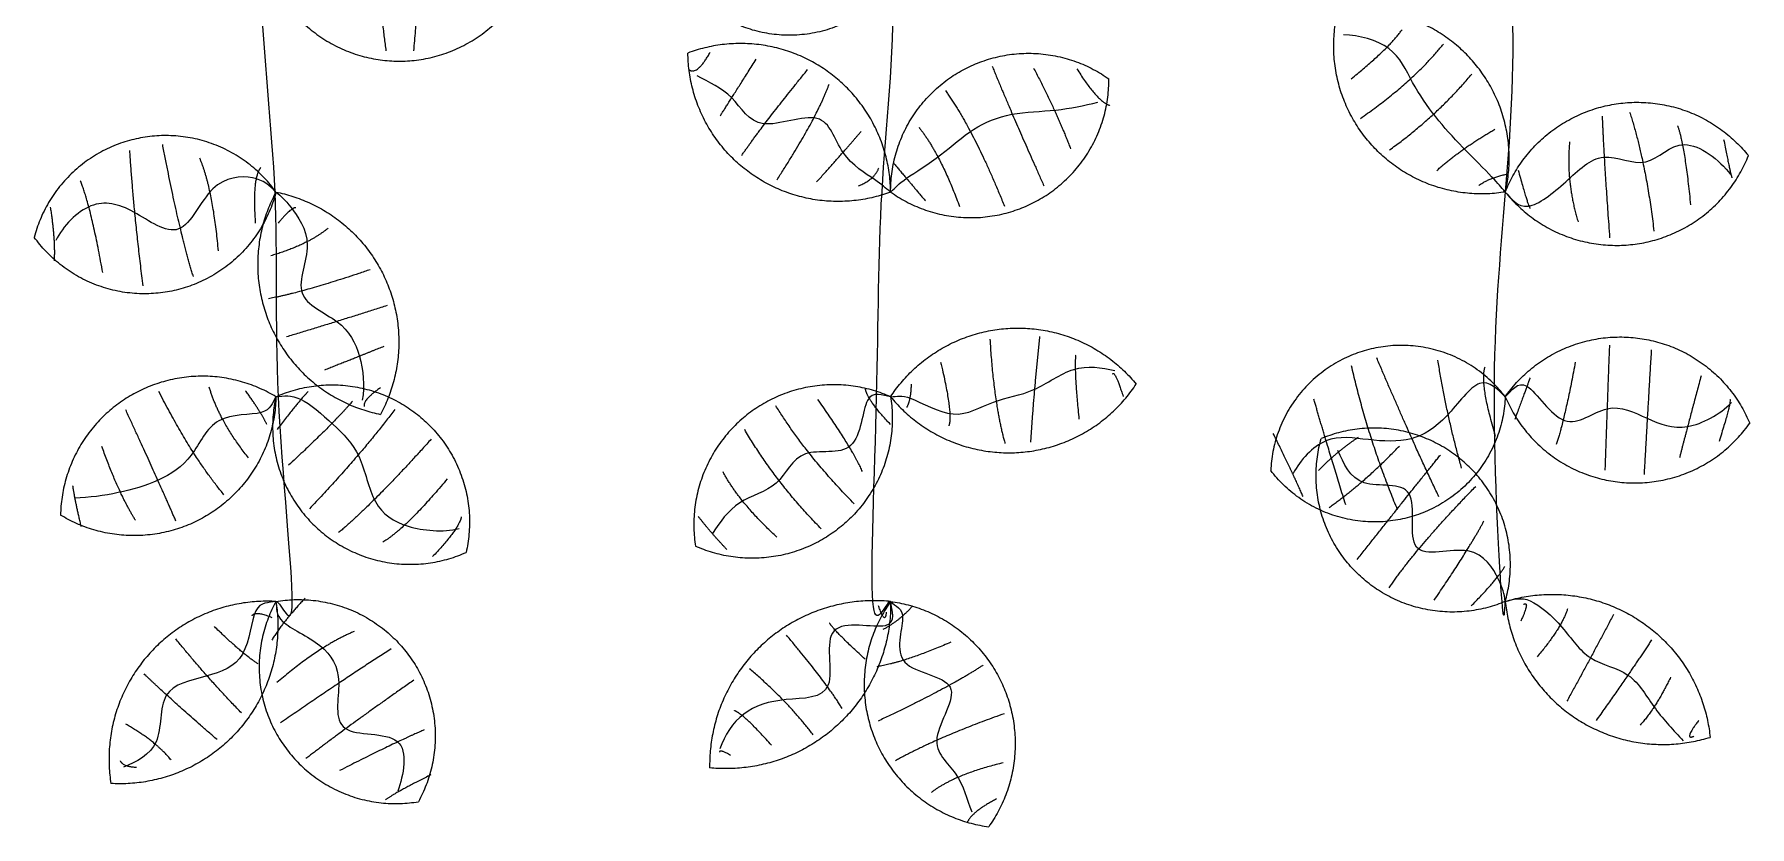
# Model space of a CAD drawing. Header units: millimetres. Extents: x 2.7 to 27.8, y -0.7 to 31.2.
# Drawn here: x 2.71 to 27.83, y -0.73 to 10.89 of the extents above; entities that cross this region are included whole.
import ezdxf

# ---------------------------------------------------------------- set-up
doc = ezdxf.new("R2010")
doc.units = ezdxf.units.MM
doc.layers.add('Default', color=178, linetype='Continuous', true_color=0x000000)

msp = doc.modelspace()

# ---------------------------------------------------------------- linework, layer by layer
at = {"layer": 'Default'}
for points, degree in [([(6.252, 2.574), (6.331, 2.569), (6.643, 1.648), (6.193, 5.822), (6.325, 8.508), (5.937, 11.592), (6.137, 14.569), (5.931, 17.576), (6.097, 20.573), (6.24, 23.576), (5.858, 26.569), (6.11, 28.585), (6.288, 29.574)], 3), ([(15.252, 2.574), (15.165, 2.568), (14.893, 1.649), (15.082, 5.822), (15.061, 8.508), (15.428, 11.592), (14.97, 14.569), (15.279, 17.576), (15.493, 20.574), (15.189, 23.575), (15.035, 26.57), (15.235, 28.582), (15.392, 29.574)], 3), ([(24.252, 2.574), (24.236, 2.574), (24.246, 1.646), (24.011, 5.823), (24.26, 8.508), (24.483, 11.592), (23.838, 14.569), (24.561, 17.575), (24.546, 20.574), (24.435, 23.575), (23.847, 26.573), (23.899, 28.577), (23.971, 29.574)], 3), ([(7.659, 12.485), (7.751, 11.487), (7.862, 10.643)], 2), ([(8.46, 12.48), (8.352, 11.695), (8.266, 10.641)], 2), ([(24.252, 8.574), (24.186, 8.65), (24.121, 8.736), (23.611, 9.242), (23.227, 9.659), (22.878, 10.174), (22.636, 10.733), (22.112, 10.874), (21.881, 10.875)], 3), ([(21.997, 10.235), (22.545, 10.675), (22.74, 10.953)], 2), ([(12.302, 10.366), (12.417, 10.276), (12.609, 10.621)], 2), ([(22.13, 9.653), (22.896, 10.182), (23.346, 10.743)], 2), ([(12.757, 9.69), (12.925, 9.956), (13.285, 10.521)], 2), ([(13.071, 9.11), (13.391, 9.574), (14.037, 10.369)], 2), ([(16.74, 10.416), (17.027, 9.713), (17.496, 8.667)], 2), ([(17.345, 10.391), (17.67, 9.776), (17.887, 9.208)], 2), ([(17.977, 10.381), (18.287, 9.89), (18.462, 9.844)], 2), ([(22.559, 9.193), (23.233, 9.675), (23.76, 10.299)], 2), ([(15.252, 8.574), (15.171, 8.634), (15.099, 8.718), (14.48, 9.084), (14.323, 9.859), (13.263, 9.391), (12.971, 10.021), (12.593, 10.18), (12.417, 10.276)], 3), ([(13.589, 8.755), (14.172, 9.652), (14.351, 10.153)], 2), ([(16.054, 10.06), (16.466, 9.491), (16.918, 8.368)], 2), ([(15.252, 8.574), (15.327, 8.644), (15.402, 8.735), (16.014, 9.113), (16.444, 9.52), (17.008, 9.751), (17.682, 9.754), (18.083, 9.843), (18.287, 9.89)], 3), ([(25.671, 9.685), (25.692, 9.085), (25.78, 7.905)], 2), ([(26.073, 9.745), (26.309, 9.016), (26.428, 8.002)], 2), ([(26.773, 9.546), (26.878, 9.269), (26.964, 8.385)], 2), ([(14.168, 8.721), (14.557, 9.152), (14.823, 9.465)], 2), ([(15.668, 9.522), (15.984, 9.118), (16.26, 8.364)], 2), ([(23.251, 8.891), (23.632, 9.227), (24.1, 9.493)], 2), ([(25.193, 9.31), (25.139, 8.725), (25.318, 8.139)], 2), ([(27.449, 9.344), (27.55, 8.83), (27.571, 8.78)], 2), ([(4.307, 7.199), (4.17, 8.28), (4.112, 9.182)], 2), ([(5.042, 7.338), (4.827, 8.032), (4.593, 9.272)], 2), ([(5.41, 7.712), (5.327, 8.62), (5.137, 9.069)], 2), ([(24.252, 8.574), (24.34, 8.477), (24.527, 8.214), (25.161, 8.725), (25.661, 9.235), (26.346, 8.844), (26.809, 9.486), (27.392, 9.046), (27.55, 8.83)], 3), ([(6.252, 8.574), (6.158, 8.67), (5.981, 8.829), (5.274, 8.781), (4.885, 7.765), (4.148, 8.354), (3.545, 8.498), (3.134, 8.079), (3.027, 7.863)], 3), ([(5.954, 8.119), (5.907, 8.781), (6.031, 8.932)], 2), ([(14.782, 8.664), (15.014, 8.758), (15.079, 8.926)], 2), ([(15.299, 8.993), (15.485, 8.775), (15.762, 8.444)], 2), ([(23.865, 8.672), (24.052, 8.799), (24.3, 8.839)], 2), ([(24.44, 8.894), (24.586, 8.365), (24.615, 8.337)], 2), ([(3.715, 7.393), (3.543, 8.369), (3.387, 8.74)], 2), ([(6.252, 8.574), (6.334, 8.508), (6.423, 8.423), (6.853, 7.836), (6.43, 7.009), (7.234, 6.71), (7.51, 6.195), (7.552, 5.734), (7.516, 5.522)], 3), ([(3.008, 7.566), (3.027, 7.863), (2.952, 8.353)], 2), ([(6.542, 8.344), (6.472, 8.347), (6.284, 8.119)], 2), ([(7.015, 8.043), (6.711, 7.796), (6.177, 7.64)], 2), ([(7.631, 7.436), (6.635, 7.097), (6.141, 7.011)], 2), ([(7.878, 6.91), (7.146, 6.674), (6.405, 6.451)], 2), ([(7.829, 6.31), (7.475, 6.166), (6.964, 5.965)], 2), ([(16.706, 6.419), (16.758, 5.496), (16.926, 4.89)], 2), ([(17.434, 6.457), (17.349, 5.679), (17.3, 4.909)], 2), ([(25.777, 6.329), (25.741, 5.399), (25.711, 4.496)], 2), ([(15.252, 5.574), (15.352, 5.575), (15.455, 5.644), (16.198, 5.185), (16.748, 5.544), (17.355, 5.616), (17.926, 6.065), (18.341, 6.005), (18.536, 5.957)], 3), ([(15.984, 6.082), (16.166, 5.322), (16.105, 5.148)], 2), ([(17.962, 6.183), (17.935, 5.975), (18.01, 5.246)], 2), ([(23.28, 4.107), (22.873, 4.959), (22.37, 6.142)], 2), ([(23.612, 4.527), (23.396, 5.295), (23.265, 6.109)], 2), ([(25.277, 6.081), (25.119, 5.227), (24.997, 4.875)], 2), ([(26.39, 6.263), (26.33, 5.258), (26.284, 4.434)], 2), ([(18.503, 5.911), (18.536, 5.957), (18.656, 5.58)], 2), ([(24.252, 5.574), (24.149, 5.671), (23.896, 5.964), (23.395, 5.227), (22.899, 4.899), (22.245, 4.932), (21.608, 5.044), (21.251, 4.649), (21.146, 4.449)], 3), ([(22.675, 3.917), (22.248, 4.945), (22.001, 6.026)], 2), ([(24.111, 4.998), (23.876, 5.768), (23.956, 6.012)], 2), ([(24.252, 5.574), (24.342, 5.649), (24.512, 5.981), (25.113, 4.958), (25.75, 5.548), (26.336, 5.241), (26.885, 5.035), (27.392, 5.314), (27.562, 5.488)], 3), ([(24.614, 5.851), (24.57, 5.728), (24.391, 5.243)], 2), ([(27.12, 5.882), (26.92, 5.139), (26.803, 4.68)], 2), ([(6.252, 5.574), (6.195, 5.485), (6.173, 5.28), (5.32, 5.35), (5.051, 4.659), (4.539, 4.324), (3.955, 4.156), (3.518, 4.095), (3.303, 4.087)], 3), ([(5.49, 4.138), (5.01, 4.718), (4.539, 5.649)], 2), ([(5.849, 4.678), (5.418, 5.223), (5.276, 5.712)], 2), ([(6.118, 5.168), (6.036, 5.343), (5.807, 5.662)], 2), ([(6.252, 5.574), (6.371, 5.585), (6.571, 5.627), (7.107, 5.162), (7.513, 4.759), (7.653, 3.959), (8.124, 3.636), (8.692, 3.585), (8.935, 3.642)], 3), ([(6.724, 5.651), (6.61, 5.539), (6.269, 5.096)], 2), ([(7.782, 5.705), (7.516, 5.522), (7.546, 5.432)], 2), ([(15.252, 5.574), (15.138, 5.584), (14.846, 5.75), (14.815, 4.627), (13.892, 4.893), (13.64, 4.22), (12.998, 4.083), (12.746, 3.732), (12.638, 3.559)], 3), ([(14.84, 4.479), (14.666, 4.859), (14.185, 5.536)], 2), ([(15.248, 5.169), (14.914, 5.521), (14.881, 5.692)], 2), ([(15.551, 5.759), (15.553, 5.551), (15.488, 5.417)], 2), ([(21.915, 3.992), (21.625, 4.926), (21.45, 5.537)], 2), ([(27.542, 5.534), (27.562, 5.488), (27.382, 4.919)], 2), ([(4.787, 3.752), (4.527, 4.352), (4.052, 5.382)], 2), ([(7.372, 5.508), (7.085, 5.172), (6.437, 4.571)], 2), ([(7.993, 5.388), (7.469, 4.693), (6.741, 3.933)], 2), ([(14.717, 4.006), (14.004, 4.737), (13.571, 5.443)], 2), ([(14.237, 3.637), (13.575, 4.31), (13.115, 5.093)], 2), ([(21.291, 4.11), (21.146, 4.449), (20.854, 5.035)], 2), ([(4.193, 3.767), (3.943, 4.169), (3.702, 4.847)], 2), ([(8.524, 4.953), (7.708, 4.039), (7.169, 3.583)], 2), ([(21.516, 4.492), (21.802, 4.786), (22.102, 4.981)], 2), ([(21.673, 3.952), (22.185, 4.313), (22.701, 4.851)], 2), ([(24.252, 2.574), (24.236, 2.69), (24.197, 2.833), (23.832, 3.493), (22.705, 3.08), (23.074, 4.418), (22.058, 4.159), (21.886, 4.601), (21.802, 4.786)], 3), ([(22.083, 3.189), (22.844, 4.152), (23.301, 4.72)], 2), ([(3.4, 3.674), (3.303, 4.087), (3.278, 4.271)], 2), ([(8.76, 4.372), (8.188, 3.677), (7.816, 3.441)], 2), ([(13.587, 3.517), (13.042, 4.018), (12.798, 4.472)], 2), ([(22.551, 2.774), (22.955, 3.372), (23.82, 4.261)], 2), ([(8.967, 3.815), (8.935, 3.642), (8.546, 3.231)], 2), ([(12.856, 3.334), (12.638, 3.559), (12.438, 3.818)], 2), ([(23.209, 2.592), (23.705, 3.314), (23.94, 3.754)], 2), ([(23.754, 2.511), (24.146, 2.907), (24.243, 3.086)], 2), ([(6.252, 2.574), (6.146, 2.55), (5.906, 2.6), (5.853, 1.689), (5.251, 1.465), (4.5, 1.322), (4.623, 0.417), (4.204, 0.224), (4.017, 0.146)], 3), ([(6.678, 2.622), (6.353, 2.278), (6.192, 2.009)], 2), ([(6.252, 2.574), (6.267, 2.471), (6.213, 2.288), (6.975, 1.954), (7.259, 1.46), (7.009, 0.525), (8.282, 0.737), (8.113, 0.026), (8.037, -0.205)], 3), ([(15.252, 2.574), (15.255, 2.452), (15.431, 2.06), (14.141, 2.419), (14.553, 1.128), (13.68, 1.175), (13.055, 0.987), (12.822, 0.61), (12.753, 0.416)], 3), ([(15.252, 2.574), (15.323, 2.501), (15.539, 2.471), (15.192, 1.54), (16.459, 1.471), (15.712, 0.483), (16.276, 0.076), (16.368, -0.321), (16.439, -0.508)], 3), ([(24.252, 2.574), (24.37, 2.604), (24.581, 2.681), (25.114, 2.206), (25.449, 1.676), (26.11, 1.574), (26.431, 0.976), (26.719, 0.687), (26.856, 0.531)], 3), ([(24.521, 2.534), (24.617, 2.582), (24.478, 2.285)], 2), ([(6.197, 2.335), (5.957, 2.436), (5.899, 2.364)], 2), ([(15.187, 2.418), (15.172, 2.218), (15.076, 2.509)], 2), ([(15.572, 2.511), (15.427, 2.324), (15.139, 2.161)], 2), ([(25.164, 2.467), (25.081, 2.197), (24.72, 1.764)], 2), ([(25.836, 2.382), (25.503, 1.747), (25.155, 1.115)], 2), ([(5.745, 0.942), (5.226, 1.479), (4.784, 2.027)], 2), ([(5.99, 1.659), (5.761, 1.804), (5.351, 2.206)], 2), ([(7.395, 2.133), (6.895, 1.927), (6.267, 1.387)], 2), ([(14.54, 1.007), (14.339, 1.351), (13.726, 2.082)], 2), ([(14.879, 1.728), (14.424, 2.144), (14.359, 2.257)], 2), ([(26.394, 2.011), (26.053, 1.491), (25.583, 0.831)], 2), ([(7.941, 1.881), (7.17, 1.386), (6.32, 0.794)], 2), ([(16.132, 1.976), (15.461, 1.684), (15.048, 1.618)], 2), ([(5.39, 0.55), (4.646, 1.195), (4.32, 1.514)], 2), ([(14.118, 0.619), (13.722, 1.136), (13.187, 1.586)], 2), ([(16.605, 1.64), (16.124, 1.318), (15.068, 0.821)], 2), ([(8.269, 1.421), (7.263, 0.716), (6.691, 0.272)], 2), ([(26.673, 1.465), (26.45, 1.003), (26.227, 0.763)], 2), ([(4.716, 0.252), (4.498, 0.52), (4.056, 0.776)], 2), ([(13.508, 0.466), (13.101, 0.924), (12.965, 0.974)], 2), ([(16.915, 0.929), (15.931, 0.58), (15.321, 0.24)], 2), ([(27.085, 0.832), (26.856, 0.531), (27.015, 0.6)], 2), ([(8.42, 0.691), (8.027, 0.524), (7.184, 0.096)], 2), ([(12.906, 0.319), (12.753, 0.416), (12.745, 0.364)], 2), ([(4.212, 0.142), (4.017, 0.146), (3.974, 0.239)], 2), ([(8.519, 0.033), (8.037, -0.205), (7.856, -0.332)], 2), ([(16.901, 0.209), (16.205, 0.045), (15.85, -0.223)], 2), ([(16.803, -0.319), (16.439, -0.508), (16.371, -0.67)], 2)]:
    msp.add_open_spline(points, degree=degree, dxfattribs=at)
for points, weights, knots in [([(15.252, 11.574), (14.401, 10.533), (13.133, 10.98), (11.865, 11.427), (11.856, 12.771)], [1, 0.818156445929, 1, 0.818156445929, 1], [0, 0, 0, 7.813156, 7.813156, 15.626312, 15.626312, 15.626312]), ([(6.252, 11.574), (6.826, 10.5), (8.045, 10.492), (9.263, 10.484), (9.852, 11.551)], [1, 0.85958553545, 1, 0.85958553545, 1], [0, 0, 0, 7.326338, 7.326338, 14.652676, 14.652676, 14.652676]), ([(24.252, 8.574), (23.11, 8.39), (22.321, 9.236), (21.533, 10.082), (21.797, 11.208)], [1, 0.88214610028, 1, 0.88214610028, 1], [0, 0, 0, 7.08206, 7.08206, 14.16412, 14.16412, 14.16412]), ([(24.252, 8.574), (24.516, 9.7), (23.727, 10.546), (22.939, 11.392), (21.797, 11.208)], [1, 0.88214610028, 1, 0.88214610028, 1], [0, 0, 0, 7.08206, 7.08206, 14.16412, 14.16412, 14.16412]), ([(15.252, 8.574), (15.239, 9.717), (14.297, 10.364), (13.355, 11.011), (12.284, 10.611)], [1, 0.88732438048, 1, 0.88732438048, 1], [0, 0, 0, 7.027897, 7.027897, 14.055794, 14.055794, 14.055794]), ([(15.252, 8.574), (14.181, 8.175), (13.238, 8.822), (12.296, 9.468), (12.284, 10.611)], [1, 0.88732438048, 1, 0.88732438048, 1], [0, 0, 0, 7.027897, 7.027897, 14.055794, 14.055794, 14.055794]), ([(15.252, 8.574), (15.245, 9.811), (16.343, 10.38), (17.441, 10.949), (18.448, 10.231)], [1, 0.853033985843, 1, 0.853033985843, 1], [0, 0, 0, 7.399911, 7.399911, 14.799822, 14.799822, 14.799822]), ([(15.252, 8.574), (16.258, 7.856), (17.356, 8.425), (18.455, 8.994), (18.448, 10.231)], [1, 0.853033985843, 1, 0.853033985843, 1], [0, 0, 0, 7.399911, 7.399911, 14.799822, 14.799822, 14.799822]), ([(24.252, 8.574), (24.693, 9.688), (25.878, 9.866), (27.064, 10.043), (27.812, 9.107)], [1, 0.866559635213, 1, 0.866559635213, 1], [0, 0, 0, 7.249347, 7.249347, 14.498695, 14.498695, 14.498695]), ([(6.252, 8.574), (5.514, 9.6), (4.271, 9.367), (3.029, 9.134), (2.713, 7.91)], [1, 0.843787668866, 1, 0.843787668866, 1], [0, 0, 0, 7.505859, 7.505859, 15.011718, 15.011718, 15.011718]), ([(24.252, 8.574), (25, 7.638), (26.185, 7.815), (27.371, 7.993), (27.812, 9.107)], [1, 0.866559635213, 1, 0.866559635213, 1], [0, 0, 0, 7.249347, 7.249347, 14.498695, 14.498695, 14.498695]), ([(6.252, 8.574), (5.936, 7.35), (4.694, 7.117), (3.452, 6.883), (2.713, 7.91)], [1, 0.843787668866, 1, 0.843787668866, 1], [0, 0, 0, 7.505859, 7.505859, 15.011718, 15.011718, 15.011718]), ([(6.252, 8.574), (5.717, 7.581), (6.197, 6.56), (6.677, 5.538), (7.783, 5.316)], [1, 0.893126250186, 1, 0.893126250186, 1], [0, 0, 0, 6.968023, 6.968023, 13.936047, 13.936047, 13.936047]), ([(6.252, 8.574), (7.358, 8.352), (7.838, 7.331), (8.318, 6.31), (7.783, 5.316)], [1, 0.893126250186, 1, 0.893126250186, 1], [0, 0, 0, 6.968023, 6.968023, 13.936047, 13.936047, 13.936047]), ([(15.252, 5.574), (15.873, 6.519), (17.002, 6.577), (18.132, 6.635), (18.847, 5.759)], [1, 0.892156584007, 1, 0.892156584007, 1], [0, 0, 0, 6.977971, 6.977971, 13.955942, 13.955942, 13.955942]), ([(24.252, 5.574), (23.436, 6.642), (22.155, 6.238), (20.874, 5.834), (20.818, 4.492)], [1, 0.818498491911, 1, 0.818498491911, 1], [0, 0, 0, 7.808918, 7.808918, 15.617836, 15.617836, 15.617836]), ([(24.252, 5.574), (24.948, 6.569), (26.156, 6.438), (27.363, 6.308), (27.831, 5.187)], [1, 0.860851210604, 1, 0.860851210604, 1], [0, 0, 0, 7.312265, 7.312265, 14.62453, 14.62453, 14.62453]), ([(6.252, 5.574), (5.225, 6.196), (4.173, 5.618), (3.122, 5.04), (3.097, 3.84)], [1, 0.865916813575, 1, 0.865916813575, 1], [0, 0, 0, 7.256388, 7.256388, 14.512775, 14.512775, 14.512775]), ([(6.252, 5.574), (6.227, 4.374), (5.175, 3.796), (4.123, 3.217), (3.097, 3.84)], [1, 0.865916813575, 1, 0.865916813575, 1], [0, 0, 0, 7.256388, 7.256388, 14.512775, 14.512775, 14.512775]), ([(6.252, 5.574), (5.979, 4.362), (6.941, 3.574), (7.902, 2.787), (9.037, 3.293)], [1, 0.85102873673, 1, 0.85102873673, 1], [0, 0, 0, 7.422676, 7.422676, 14.845352, 14.845352, 14.845352]), ([(6.252, 5.574), (7.386, 6.08), (8.348, 5.293), (9.309, 4.506), (9.037, 3.293)], [1, 0.85102873673, 1, 0.85102873673, 1], [0, 0, 0, 7.422676, 7.422676, 14.845352, 14.845352, 14.845352]), ([(15.252, 5.574), (14.139, 6.067), (13.173, 5.327), (12.207, 4.586), (12.395, 3.383)], [1, 0.859849820501, 1, 0.859849820501, 1], [0, 0, 0, 7.323396, 7.323396, 14.646792, 14.646792, 14.646792]), ([(15.252, 5.574), (15.44, 4.372), (14.474, 3.631), (13.508, 2.89), (12.395, 3.383)], [1, 0.859849820501, 1, 0.859849820501, 1], [0, 0, 0, 7.323396, 7.323396, 14.646792, 14.646792, 14.646792]), ([(15.252, 5.574), (15.967, 4.698), (17.096, 4.756), (18.225, 4.814), (18.847, 5.759)], [1, 0.892156584007, 1, 0.892156584007, 1], [0, 0, 0, 6.977971, 6.977971, 13.955942, 13.955942, 13.955942]), ([(24.252, 5.574), (24.196, 4.232), (22.915, 3.828), (21.633, 3.424), (20.818, 4.492)], [1, 0.818498491911, 1, 0.818498491911, 1], [0, 0, 0, 7.808918, 7.808918, 15.617836, 15.617836, 15.617836]), ([(24.252, 5.574), (24.719, 4.453), (25.927, 4.323), (27.134, 4.192), (27.831, 5.187)], [1, 0.860851210604, 1, 0.860851210604, 1], [0, 0, 0, 7.312265, 7.312265, 14.62453, 14.62453, 14.62453]), ([(24.252, 2.574), (24.592, 3.782), (23.652, 4.613), (22.713, 5.444), (21.556, 4.96)], [1, 0.847037825991, 1, 0.847037825991, 1], [0, 0, 0, 7.468331, 7.468331, 14.936662, 14.936662, 14.936662]), ([(24.252, 2.574), (23.094, 2.09), (22.155, 2.921), (21.216, 3.753), (21.556, 4.96)], [1, 0.847037825991, 1, 0.847037825991, 1], [0, 0, 0, 7.468331, 7.468331, 14.936662, 14.936662, 14.936662]), ([(6.252, 2.574), (5.148, 2.636), (4.406, 1.817), (3.664, 0.998), (3.835, -0.094)], [1, 0.902369590475, 1, 0.902369590475, 1], [0, 0, 0, 6.874367, 6.874367, 13.748734, 13.748734, 13.748734]), ([(6.252, 2.574), (6.422, 1.482), (5.681, 0.663), (4.939, -0.156), (3.835, -0.094)], [1, 0.902369590475, 1, 0.902369590475, 1], [0, 0, 0, 6.874367, 6.874367, 13.748734, 13.748734, 13.748734]), ([(6.252, 2.574), (5.649, 1.475), (6.375, 0.454), (7.102, -0.568), (8.338, -0.36)], [1, 0.847374182343, 1, 0.847374182343, 1], [0, 0, 0, 7.464465, 7.464465, 14.928931, 14.928931, 14.928931]), ([(6.252, 2.574), (7.488, 2.782), (8.214, 1.761), (8.94, 0.739), (8.338, -0.36)], [1, 0.847374182343, 1, 0.847374182343, 1], [0, 0, 0, 7.464465, 7.464465, 14.928931, 14.928931, 14.928931]), ([(15.252, 2.574), (14.176, 2.681), (13.381, 1.949), (12.585, 1.217), (12.602, 0.136)], [1, 0.912511542423, 1, 0.912511542423, 1], [0, 0, 0, 6.773985, 6.773985, 13.547969, 13.547969, 13.547969]), ([(15.252, 2.574), (15.269, 1.493), (14.473, 0.762), (13.678, 0.03), (12.602, 0.136)], [1, 0.912511542423, 1, 0.912511542423, 1], [0, 0, 0, 6.773985, 6.773985, 13.547969, 13.547969, 13.547969]), ([(15.252, 2.574), (14.565, 1.606), (15.039, 0.518), (15.512, -0.57), (16.688, -0.727)], [1, 0.870924653159, 1, 0.870924653159, 1], [0, 0, 0, 7.201841, 7.201841, 14.403683, 14.403683, 14.403683]), ([(15.252, 2.574), (16.428, 2.417), (16.901, 1.329), (17.375, 0.241), (16.688, -0.727)], [1, 0.870924653159, 1, 0.870924653159, 1], [0, 0, 0, 7.201841, 7.201841, 14.403683, 14.403683, 14.403683]), ([(24.252, 2.574), (25.305, 2.901), (26.224, 2.29), (27.143, 1.68), (27.251, 0.583)], [1, 0.903336577937, 1, 0.903336577937, 1], [0, 0, 0, 6.86469, 6.86469, 13.72938, 13.72938, 13.72938]), ([(24.252, 2.574), (24.359, 1.477), (25.278, 0.866), (26.197, 0.256), (27.251, 0.583)], [1, 0.903336577937, 1, 0.903336577937, 1], [0, 0, 0, 6.86469, 6.86469, 13.72938, 13.72938, 13.72938])]:
    msp.add_rational_spline(points, weights, degree=2, knots=knots, dxfattribs=at)

doc.saveas('drawing.dxf')
